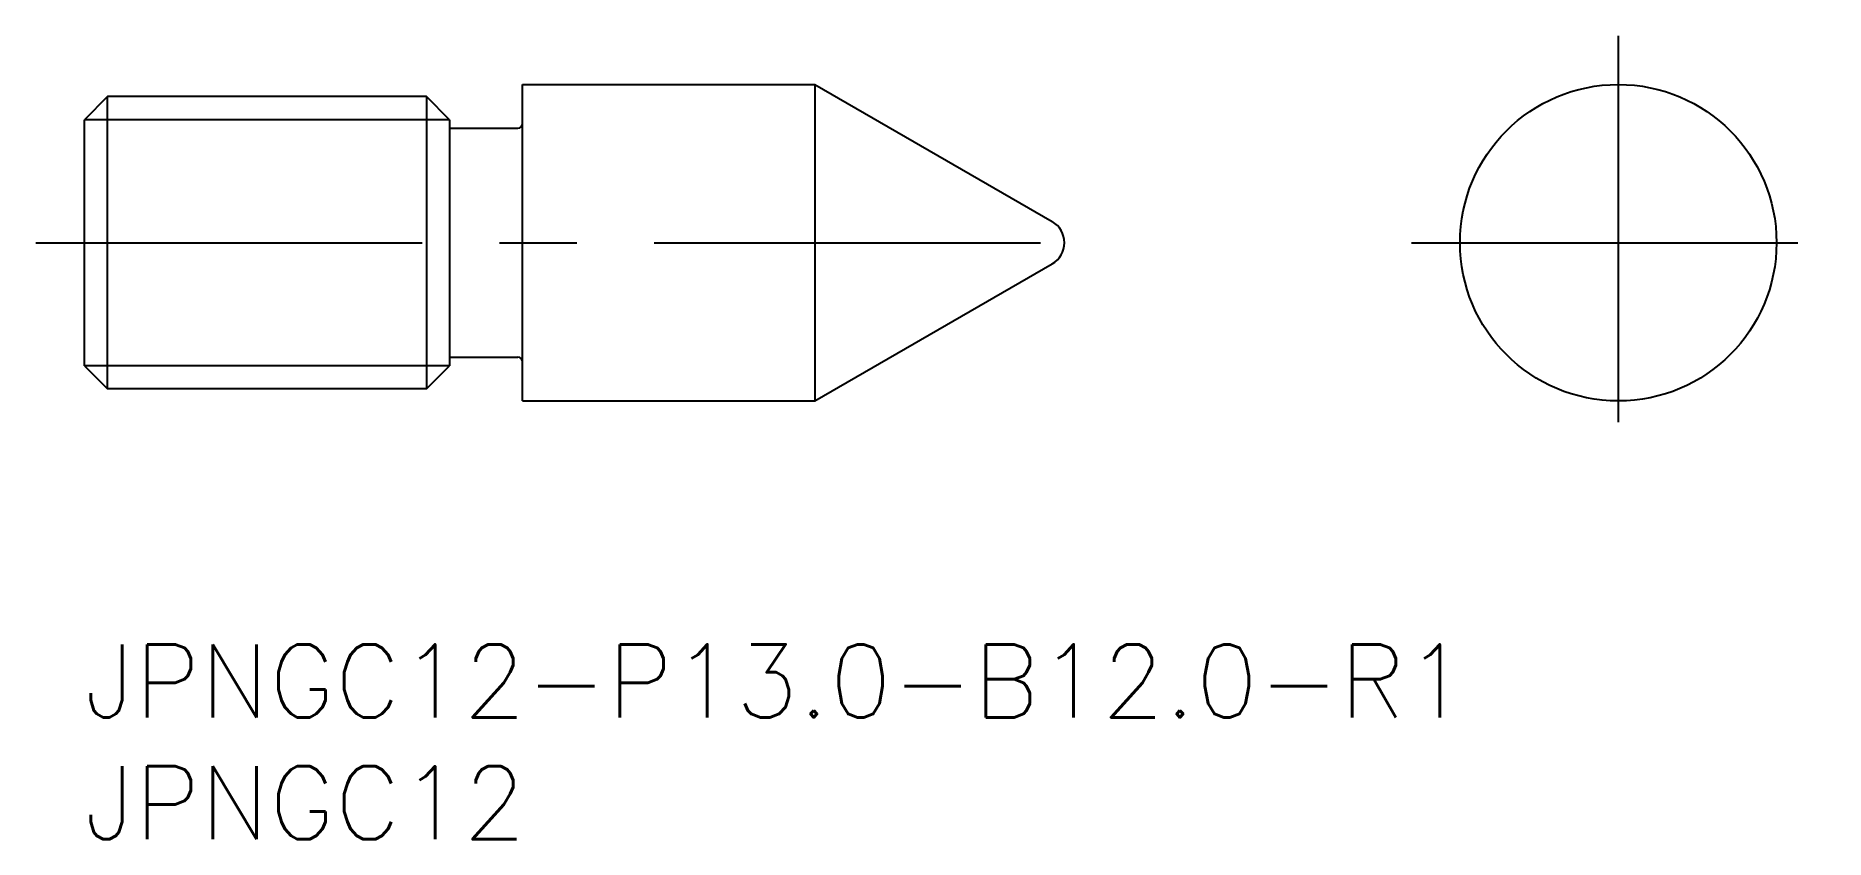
# Model space of a CAD drawing. Extents: x -2 to 71.5, y -8 to 25.
import ezdxf

# ---------------------------------------------------------------- set-up
doc = ezdxf.new("R2010")
doc.units = 0
doc.header["$LTSCALE"] = 0.5
doc.linetypes.add('CENTER', pattern=[50.8, 31.75, -6.35, 6.35, -6.35])
for name, color, linetype in [('MSM_CENTER', 1, 'CENTER'), ('MSM_CONTINUOUS', 7, 'CONTINUOUS'), ('MSM_NARROW', 5, 'CONTINUOUS'), ('MSM_PART_NUMBER', 7, 'CONTINUOUS')]:
    doc.layers.add(name, color=color, linetype=linetype)
doc.styles.get("Standard").update_dxf_attribs({"font": 'txt.shx', "height": 3, "bigfont": 'bigfont.shx'})

# ---------------------------------------------------------------- blocks, each defined once
blk = doc.blocks.new('*U2')
at = {"layer": 'MSM_PART_NUMBER'}
blk.add_text('JPNGC12-P13.0-B12.0-R1', height=3, dxfattribs=at).set_placement((0, -3))
blk = doc.blocks.new('*U3')
at = {"layer": 'MSM_PART_NUMBER'}
blk.add_text('JPNGC12', height=3, dxfattribs=at).set_placement((0, -8))

msp = doc.modelspace()

# ---------------------------------------------------------------- linework, layer by layer
at = {"layer": 'MSM_CENTER'}
for p, q in [((63.008, 25), (63.008, 8)), ((-2, 16.5), (42.258, 16.5)), ((54.508, 16.5), (71.508, 16.5))]:
    msp.add_line(p, q, dxfattribs=at)
at = {"layer": 'MSM_CONTINUOUS'}
for p, q in [((18, 23), (30, 23)), ((18, 10), (18, 23)), ((30, 23), (30, 10)), ((30, 23), (39.758, 17.366)), ((0.947, 22.5), (0, 21.553)), ((14.053, 22.5), (0.947, 22.5)), ((0.947, 10.5), (0.947, 22.5)), ((14.053, 22.5), (14.053, 10.5)), ((15, 21.553), (14.053, 22.5)), ((0, 11.447), (0, 21.553)), ((15, 21.553), (15, 11.447)), ((15, 21.2), (17.8, 21.2)), ((30, 10), (39.758, 15.634)), ((15, 11.8), (17.8, 11.8)), ((0, 11.447), (0.947, 10.5)), ((14.053, 10.5), (15, 11.447)), ((14.053, 10.5), (0.947, 10.5)), ((18, 10), (30, 10))]:
    msp.add_line(p, q, dxfattribs=at)
msp.add_circle((63.008, 16.5), 6.5, dxfattribs=at)
for centre, radius, start, end in [((17.8, 21.4), 0.2, 270, 0), ((39.258, 16.5), 1, 300, 60), ((17.8, 11.6), 0.2, 0, 90)]:
    msp.add_arc(centre, radius, start, end, dxfattribs=at)
at = {"layer": 'MSM_NARROW'}
for p, q in [((15, 21.553), (0, 21.553)), ((15, 11.447), (0, 11.447))]:
    msp.add_line(p, q, dxfattribs=at)

# ---------------------------------------------------------------- block references
at = {"layer": 'MSM_CONTINUOUS'}
for name in ['*U2', '*U3']:
    msp.add_blockref(name, (0, 0), dxfattribs=at)

doc.saveas('drawing.dxf')
